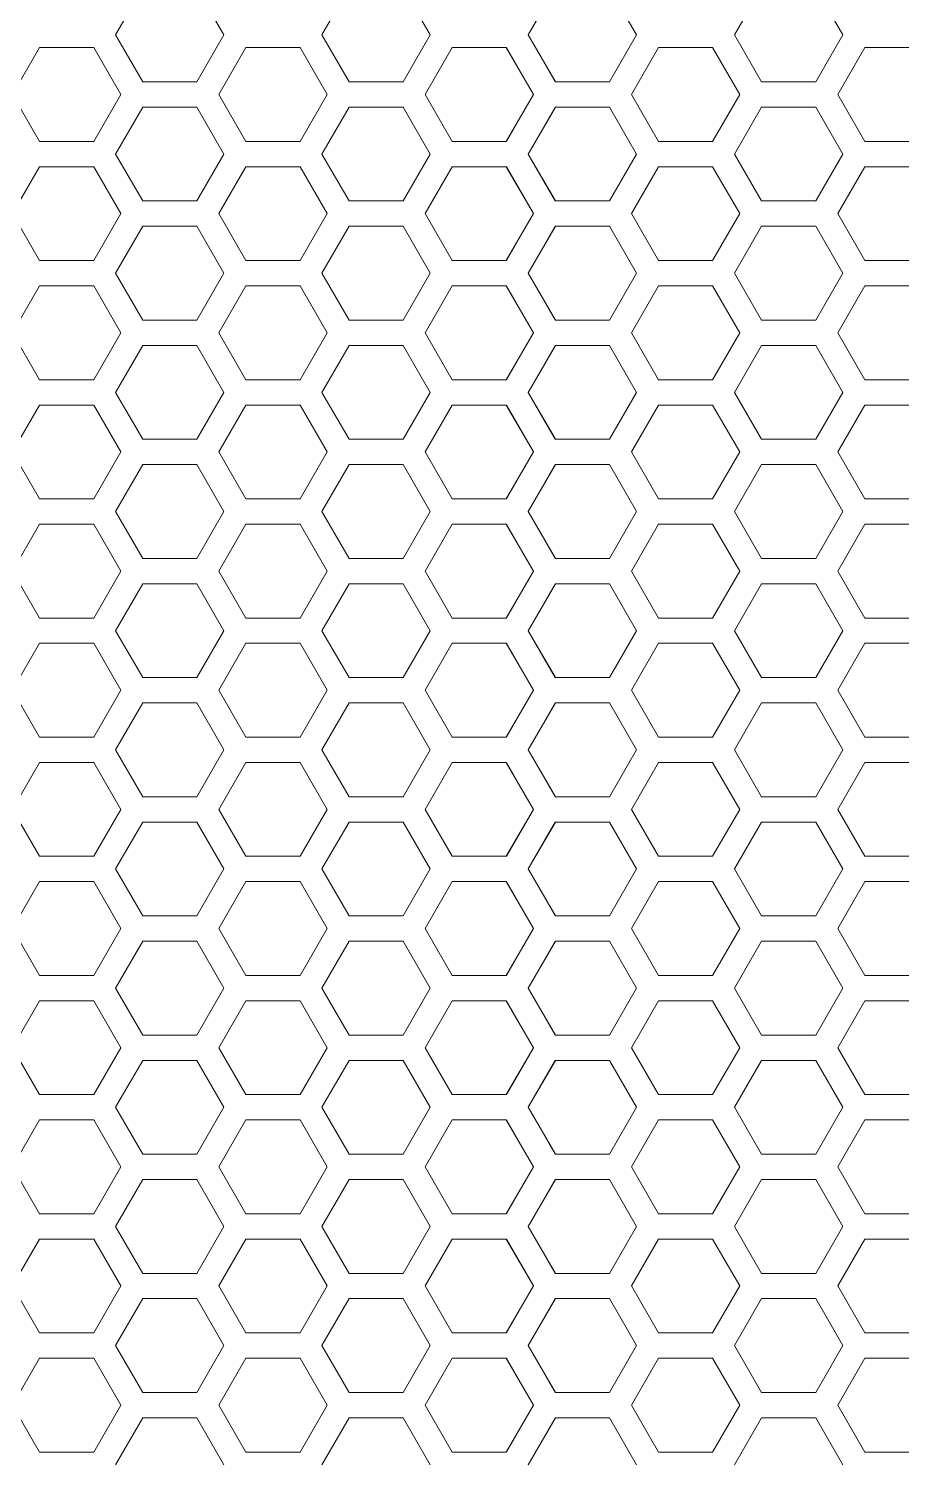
# Model space of a CAD drawing. Header units: millimetres. Extents: x 0 to 140, y -17 to 195.
# Drawn here: x 51.57 to 55.96, y 137.03 to 144.22 of the extents above; entities that cross this region are included whole.
import ezdxf

# ---------------------------------------------------------------- set-up
doc = ezdxf.new("R2010")
doc.units = ezdxf.units.MM
doc.layers.add('4203-42785_1_0', color=7, linetype='Continuous')

# ---------------------------------------------------------------- blocks, each defined once
blk = doc.blocks.new('a')
at = {"layer": '4203-42785_1_0', "color": 0, "linetype": 'ByBlock', "lineweight": 9}
for p, q in [((1506.9262, 457.2889), (1506.8194, 457.104)), ((1507.2464, 457.104), (1507.1396, 457.2889)), ((1507.7395, 457.2889), (1507.6327, 457.104)), ((1508.0596, 457.104), (1507.9529, 457.2889)), ((1508.5527, 457.2889), (1508.446, 457.104)), ((1508.8728, 457.104), (1508.7661, 457.2889)), ((1514.2456, 457.2889), (1514.1389, 457.104)), ((1514.5657, 457.104), (1514.459, 457.2889)), ((1515.0588, 457.2889), (1514.9521, 457.104)), ((1515.379, 457.104), (1515.2723, 457.2889)), ((1515.8721, 457.2889), (1515.7654, 457.104)), ((1516.1923, 457.104), (1516.0855, 457.2889)), ((1506.8194, 457.104), (1506.9262, 456.9191)), ((1507.1396, 456.9191), (1507.2464, 457.104)), ((1507.6327, 457.104), (1507.7395, 456.9191)), ((1507.9529, 456.9191), (1508.0596, 457.104)), ((1508.446, 457.104), (1508.5527, 456.9191)), ((1508.7661, 456.9191), (1508.8728, 457.104)), ((1514.1389, 457.104), (1514.2456, 456.9191)), ((1514.459, 456.9191), (1514.5657, 457.104)), ((1514.9521, 457.104), (1515.0588, 456.9191)), ((1515.2723, 456.9191), (1515.379, 457.104)), ((1515.7654, 457.104), (1515.8721, 456.9191)), ((1516.0855, 456.9191), (1516.1923, 457.104)), ((1507.3328, 457.0541), (1507.2261, 456.8692)), ((1507.5463, 457.0541), (1507.3328, 457.0541)), ((1507.653, 456.8692), (1507.5463, 457.0541)), ((1508.1461, 457.0541), (1508.0394, 456.8692)), ((1508.3595, 457.0541), (1508.1461, 457.0541)), ((1508.4662, 456.8692), (1508.3595, 457.0541)), ((1508.9594, 457.0541), (1508.8527, 456.8692)), ((1509.1728, 457.0541), (1508.9594, 457.0541)), ((1513.8389, 457.0541), (1513.7322, 456.8692)), ((1514.0523, 457.0541), (1513.8389, 457.0541)), ((1514.1591, 456.8692), (1514.0523, 457.0541)), ((1514.6522, 457.0541), (1514.5455, 456.8692)), ((1514.8656, 457.0541), (1514.6522, 457.0541)), ((1514.9724, 456.8692), (1514.8656, 457.0541)), ((1515.4655, 457.0541), (1515.3587, 456.8692)), ((1515.6789, 457.0541), (1515.4655, 457.0541)), ((1515.7856, 456.8692), (1515.6789, 457.0541)), ((1516.2788, 457.0541), (1516.1721, 456.8692)), ((1516.4922, 457.0541), (1516.2788, 457.0541)), ((1516.5989, 456.8692), (1516.4922, 457.0541)), ((1506.9262, 456.9191), (1507.1396, 456.9191)), ((1507.7395, 456.9191), (1507.9529, 456.9191)), ((1508.5527, 456.9191), (1508.7661, 456.9191)), ((1514.2456, 456.9191), (1514.459, 456.9191)), ((1515.0588, 456.9191), (1515.2723, 456.9191)), ((1515.8721, 456.9191), (1516.0855, 456.9191)), ((1507.2261, 456.8692), (1507.3328, 456.6844)), ((1507.5463, 456.6844), (1507.653, 456.8692)), ((1508.0394, 456.8692), (1508.1461, 456.6844)), ((1508.3595, 456.6844), (1508.4662, 456.8692)), ((1508.8527, 456.8692), (1508.9594, 456.6844)), ((1513.7322, 456.8692), (1513.8389, 456.6844)), ((1514.0523, 456.6844), (1514.1591, 456.8692)), ((1514.5455, 456.8692), (1514.6522, 456.6844)), ((1514.8656, 456.6844), (1514.9724, 456.8692)), ((1515.3587, 456.8692), (1515.4655, 456.6844)), ((1515.6789, 456.6844), (1515.7856, 456.8692)), ((1516.1721, 456.8692), (1516.2788, 456.6844)), ((1516.4922, 456.6844), (1516.5989, 456.8692)), ((1506.9262, 456.8193), (1506.8194, 456.6345)), ((1507.1396, 456.8193), (1506.9262, 456.8193)), ((1507.2464, 456.6345), (1507.1396, 456.8193)), ((1507.7395, 456.8193), (1507.6327, 456.6345)), ((1507.9529, 456.8193), (1507.7395, 456.8193)), ((1508.0596, 456.6345), (1507.9529, 456.8193)), ((1508.5527, 456.8193), (1508.446, 456.6345)), ((1508.7661, 456.8193), (1508.5527, 456.8193)), ((1508.8728, 456.6345), (1508.7661, 456.8193)), ((1514.2456, 456.8193), (1514.1389, 456.6345)), ((1514.459, 456.8193), (1514.2456, 456.8193)), ((1514.5657, 456.6345), (1514.459, 456.8193)), ((1515.0588, 456.8193), (1514.9521, 456.6345)), ((1515.2723, 456.8193), (1515.0588, 456.8193)), ((1515.379, 456.6345), (1515.2723, 456.8193)), ((1515.8721, 456.8193), (1515.7654, 456.6345)), ((1516.0855, 456.8193), (1515.8721, 456.8193)), ((1516.1923, 456.6345), (1516.0855, 456.8193)), ((1507.3328, 456.6844), (1507.5463, 456.6844)), ((1508.1461, 456.6844), (1508.3595, 456.6844)), ((1508.9594, 456.6844), (1509.1728, 456.6844)), ((1513.8389, 456.6844), (1514.0523, 456.6844)), ((1514.6522, 456.6844), (1514.8656, 456.6844)), ((1515.4655, 456.6844), (1515.6789, 456.6844)), ((1516.2788, 456.6844), (1516.4922, 456.6844)), ((1506.8194, 456.6345), (1506.9262, 456.4496)), ((1507.1396, 456.4496), (1507.2464, 456.6345)), ((1507.6327, 456.6345), (1507.7395, 456.4496)), ((1507.9529, 456.4496), (1508.0596, 456.6345)), ((1508.446, 456.6345), (1508.5527, 456.4496)), ((1508.7661, 456.4496), (1508.8728, 456.6345)), ((1514.1389, 456.6345), (1514.2456, 456.4496)), ((1514.459, 456.4496), (1514.5657, 456.6345)), ((1514.9521, 456.6345), (1515.0588, 456.4496)), ((1515.2723, 456.4496), (1515.379, 456.6345)), ((1515.7654, 456.6345), (1515.8721, 456.4496)), ((1516.0855, 456.4496), (1516.1923, 456.6345)), ((1507.3328, 456.5846), (1507.2261, 456.3997)), ((1507.5463, 456.5846), (1507.3328, 456.5846)), ((1507.653, 456.3997), (1507.5463, 456.5846)), ((1508.1461, 456.5846), (1508.0394, 456.3997)), ((1508.3595, 456.5846), (1508.1461, 456.5846)), ((1508.4662, 456.3997), (1508.3595, 456.5846)), ((1508.9594, 456.5846), (1508.8527, 456.3997)), ((1509.1728, 456.5846), (1508.9594, 456.5846)), ((1513.8389, 456.5846), (1513.7322, 456.3997)), ((1514.0523, 456.5846), (1513.8389, 456.5846)), ((1514.1591, 456.3997), (1514.0523, 456.5846)), ((1514.6522, 456.5846), (1514.5455, 456.3997)), ((1514.8656, 456.5846), (1514.6522, 456.5846)), ((1514.9724, 456.3997), (1514.8656, 456.5846)), ((1515.4655, 456.5846), (1515.3587, 456.3997)), ((1515.6789, 456.5846), (1515.4655, 456.5846)), ((1515.7856, 456.3997), (1515.6789, 456.5846)), ((1516.2788, 456.5846), (1516.1721, 456.3997)), ((1516.4922, 456.5846), (1516.2788, 456.5846)), ((1516.5989, 456.3997), (1516.4922, 456.5846)), ((1506.9262, 456.4496), (1507.1396, 456.4496)), ((1507.2261, 456.3997), (1507.3328, 456.2148)), ((1507.5463, 456.2148), (1507.653, 456.3997)), ((1507.7395, 456.4496), (1507.9529, 456.4496)), ((1508.0394, 456.3997), (1508.1461, 456.2148)), ((1508.3595, 456.2148), (1508.4662, 456.3997)), ((1508.5527, 456.4496), (1508.7661, 456.4496)), ((1508.8527, 456.3997), (1508.9594, 456.2148)), ((1513.7322, 456.3997), (1513.8389, 456.2148)), ((1514.0523, 456.2148), (1514.1591, 456.3997)), ((1514.2456, 456.4496), (1514.459, 456.4496)), ((1514.5455, 456.3997), (1514.6522, 456.2148)), ((1514.8656, 456.2148), (1514.9724, 456.3997)), ((1515.0588, 456.4496), (1515.2723, 456.4496)), ((1515.3587, 456.3997), (1515.4655, 456.2148)), ((1515.6789, 456.2148), (1515.7856, 456.3997)), ((1515.8721, 456.4496), (1516.0855, 456.4496)), ((1516.1721, 456.3997), (1516.2788, 456.2148)), ((1516.4922, 456.2148), (1516.5989, 456.3997)), ((1506.9262, 456.3498), (1506.8194, 456.1649)), ((1507.1396, 456.3498), (1506.9262, 456.3498)), ((1507.2464, 456.1649), (1507.1396, 456.3498)), ((1507.7395, 456.3498), (1507.6327, 456.1649)), ((1507.9529, 456.3498), (1507.7395, 456.3498)), ((1508.0596, 456.1649), (1507.9529, 456.3498)), ((1508.5527, 456.3498), (1508.446, 456.1649)), ((1508.7661, 456.3498), (1508.5527, 456.3498)), ((1508.8728, 456.1649), (1508.7661, 456.3498)), ((1514.2456, 456.3498), (1514.1389, 456.1649)), ((1514.459, 456.3498), (1514.2456, 456.3498)), ((1514.5657, 456.1649), (1514.459, 456.3498)), ((1515.0588, 456.3498), (1514.9521, 456.1649)), ((1515.2723, 456.3498), (1515.0588, 456.3498)), ((1515.379, 456.1649), (1515.2723, 456.3498)), ((1515.8721, 456.3498), (1515.7654, 456.1649)), ((1516.0855, 456.3498), (1515.8721, 456.3498)), ((1516.1923, 456.1649), (1516.0855, 456.3498)), ((1507.3328, 456.2148), (1507.5463, 456.2148)), ((1508.1461, 456.2148), (1508.3595, 456.2148)), ((1508.9594, 456.2148), (1509.1728, 456.2148)), ((1513.8389, 456.2148), (1514.0523, 456.2148)), ((1514.6522, 456.2148), (1514.8656, 456.2148)), ((1515.4655, 456.2148), (1515.6789, 456.2148)), ((1516.2788, 456.2148), (1516.4922, 456.2148)), ((1506.8194, 456.1649), (1506.9262, 455.9801)), ((1507.1396, 455.9801), (1507.2464, 456.1649)), ((1507.6327, 456.1649), (1507.7395, 455.9801)), ((1507.9529, 455.9801), (1508.0596, 456.1649)), ((1508.446, 456.1649), (1508.5527, 455.9801)), ((1508.7661, 455.9801), (1508.8728, 456.1649)), ((1514.1389, 456.1649), (1514.2456, 455.9801)), ((1514.459, 455.9801), (1514.5657, 456.1649)), ((1514.9521, 456.1649), (1515.0588, 455.9801)), ((1515.2723, 455.9801), (1515.379, 456.1649)), ((1515.7654, 456.1649), (1515.8721, 455.9801)), ((1516.0855, 455.9801), (1516.1923, 456.1649)), ((1507.3328, 456.115), (1507.2261, 455.9301)), ((1507.5463, 456.115), (1507.3328, 456.115)), ((1507.653, 455.9301), (1507.5463, 456.115)), ((1508.1461, 456.115), (1508.0394, 455.9301)), ((1508.3595, 456.115), (1508.1461, 456.115)), ((1508.4662, 455.9301), (1508.3595, 456.115)), ((1508.9594, 456.115), (1508.8527, 455.9301)), ((1509.1728, 456.115), (1508.9594, 456.115)), ((1513.8389, 456.115), (1513.7322, 455.9301)), ((1514.0523, 456.115), (1513.8389, 456.115)), ((1514.1591, 455.9301), (1514.0523, 456.115)), ((1514.6522, 456.115), (1514.5455, 455.9301)), ((1514.8656, 456.115), (1514.6522, 456.115)), ((1514.9724, 455.9301), (1514.8656, 456.115)), ((1515.4655, 456.115), (1515.3587, 455.9301)), ((1515.6789, 456.115), (1515.4655, 456.115)), ((1515.7856, 455.9301), (1515.6789, 456.115)), ((1516.2788, 456.115), (1516.1721, 455.9301)), ((1516.4922, 456.115), (1516.2788, 456.115)), ((1516.5989, 455.9301), (1516.4922, 456.115)), ((1506.9262, 455.9801), (1507.1396, 455.9801)), ((1507.7395, 455.9801), (1507.9529, 455.9801)), ((1508.5527, 455.9801), (1508.7661, 455.9801)), ((1514.2456, 455.9801), (1514.459, 455.9801)), ((1515.0588, 455.9801), (1515.2723, 455.9801)), ((1515.8721, 455.9801), (1516.0855, 455.9801)), ((1507.2261, 455.9301), (1507.3328, 455.7453)), ((1507.5463, 455.7453), (1507.653, 455.9301)), ((1508.0394, 455.9301), (1508.1461, 455.7453)), ((1508.3595, 455.7453), (1508.4662, 455.9301)), ((1508.8527, 455.9301), (1508.9594, 455.7453)), ((1513.7322, 455.9301), (1513.8389, 455.7453)), ((1514.0523, 455.7453), (1514.1591, 455.9301)), ((1514.5455, 455.9301), (1514.6522, 455.7453)), ((1514.8656, 455.7453), (1514.9724, 455.9301)), ((1515.3587, 455.9301), (1515.4655, 455.7453)), ((1515.6789, 455.7453), (1515.7856, 455.9301)), ((1516.1721, 455.9301), (1516.2788, 455.7453)), ((1516.4922, 455.7453), (1516.5989, 455.9301)), ((1506.9262, 455.8802), (1506.8194, 455.6954)), ((1507.1396, 455.8802), (1506.9262, 455.8802)), ((1507.2464, 455.6954), (1507.1396, 455.8802)), ((1507.7395, 455.8802), (1507.6327, 455.6954)), ((1507.9529, 455.8802), (1507.7395, 455.8802)), ((1508.0596, 455.6954), (1507.9529, 455.8802)), ((1508.5527, 455.8802), (1508.446, 455.6954)), ((1508.7661, 455.8802), (1508.5527, 455.8802)), ((1508.8728, 455.6954), (1508.7661, 455.8802)), ((1514.2456, 455.8802), (1514.1389, 455.6954)), ((1514.459, 455.8802), (1514.2456, 455.8802)), ((1514.5657, 455.6954), (1514.459, 455.8802)), ((1515.0588, 455.8802), (1514.9521, 455.6954)), ((1515.2723, 455.8802), (1515.0588, 455.8802)), ((1515.379, 455.6954), (1515.2723, 455.8802)), ((1515.8721, 455.8802), (1515.7654, 455.6954)), ((1516.0855, 455.8802), (1515.8721, 455.8802)), ((1516.1923, 455.6954), (1516.0855, 455.8802)), ((1507.3328, 455.7453), (1507.5463, 455.7453)), ((1508.1461, 455.7453), (1508.3595, 455.7453)), ((1508.9594, 455.7453), (1509.1728, 455.7453)), ((1513.8389, 455.7453), (1514.0523, 455.7453)), ((1514.6522, 455.7453), (1514.8656, 455.7453)), ((1515.4655, 455.7453), (1515.6789, 455.7453)), ((1516.2788, 455.7453), (1516.4922, 455.7453)), ((1506.8194, 455.6954), (1506.9262, 455.5105)), ((1507.1396, 455.5105), (1507.2464, 455.6954)), ((1507.6327, 455.6954), (1507.7395, 455.5105)), ((1507.9529, 455.5105), (1508.0596, 455.6954)), ((1508.446, 455.6954), (1508.5527, 455.5105)), ((1508.7661, 455.5105), (1508.8728, 455.6954)), ((1514.1389, 455.6954), (1514.2456, 455.5105)), ((1514.459, 455.5105), (1514.5657, 455.6954)), ((1514.9521, 455.6954), (1515.0588, 455.5105)), ((1515.2723, 455.5105), (1515.379, 455.6954)), ((1515.7654, 455.6954), (1515.8721, 455.5105)), ((1516.0855, 455.5105), (1516.1923, 455.6954)), ((1507.3328, 455.6455), (1507.2261, 455.4606)), ((1507.5463, 455.6455), (1507.3328, 455.6455)), ((1507.653, 455.4606), (1507.5463, 455.6455)), ((1508.1461, 455.6455), (1508.0394, 455.4606)), ((1508.3595, 455.6455), (1508.1461, 455.6455)), ((1508.4662, 455.4606), (1508.3595, 455.6455)), ((1508.9594, 455.6455), (1508.8527, 455.4606)), ((1509.1728, 455.6455), (1508.9594, 455.6455)), ((1513.8389, 455.6455), (1513.7322, 455.4606)), ((1514.0523, 455.6455), (1513.8389, 455.6455)), ((1514.1591, 455.4606), (1514.0523, 455.6455)), ((1514.6522, 455.6455), (1514.5455, 455.4606)), ((1514.8656, 455.6455), (1514.6522, 455.6455)), ((1514.9724, 455.4606), (1514.8656, 455.6455)), ((1515.4655, 455.6455), (1515.3587, 455.4606)), ((1515.6789, 455.6455), (1515.4655, 455.6455)), ((1515.7856, 455.4606), (1515.6789, 455.6455)), ((1516.2788, 455.6455), (1516.1721, 455.4606)), ((1516.4922, 455.6455), (1516.2788, 455.6455)), ((1516.5989, 455.4606), (1516.4922, 455.6455)), ((1506.9262, 455.5105), (1507.1396, 455.5105)), ((1507.7395, 455.5105), (1507.9529, 455.5105)), ((1508.5527, 455.5105), (1508.7661, 455.5105)), ((1514.2456, 455.5105), (1514.459, 455.5105)), ((1515.0588, 455.5105), (1515.2723, 455.5105)), ((1515.8721, 455.5105), (1516.0855, 455.5105)), ((1507.2261, 455.4606), (1507.3328, 455.2757)), ((1507.5463, 455.2757), (1507.653, 455.4606)), ((1508.0394, 455.4606), (1508.1461, 455.2757)), ((1508.3595, 455.2757), (1508.4662, 455.4606)), ((1508.8527, 455.4606), (1508.9594, 455.2757)), ((1513.7322, 455.4606), (1513.8389, 455.2757)), ((1514.0523, 455.2757), (1514.1591, 455.4606)), ((1514.5455, 455.4606), (1514.6522, 455.2757)), ((1514.8656, 455.2757), (1514.9724, 455.4606)), ((1515.3587, 455.4606), (1515.4655, 455.2757)), ((1515.6789, 455.2757), (1515.7856, 455.4606)), ((1516.1721, 455.4606), (1516.2788, 455.2757)), ((1516.4922, 455.2757), (1516.5989, 455.4606)), ((1506.9262, 455.4107), (1506.8194, 455.2258)), ((1507.1396, 455.4107), (1506.9262, 455.4107)), ((1507.2464, 455.2258), (1507.1396, 455.4107)), ((1507.7395, 455.4107), (1507.6327, 455.2258)), ((1507.9529, 455.4107), (1507.7395, 455.4107)), ((1508.0596, 455.2258), (1507.9529, 455.4107)), ((1508.5527, 455.4107), (1508.446, 455.2258)), ((1508.7661, 455.4107), (1508.5527, 455.4107)), ((1508.8728, 455.2258), (1508.7661, 455.4107)), ((1514.2456, 455.4107), (1514.1389, 455.2258)), ((1514.459, 455.4107), (1514.2456, 455.4107)), ((1514.5657, 455.2258), (1514.459, 455.4107)), ((1515.0588, 455.4107), (1514.9521, 455.2258)), ((1515.2723, 455.4107), (1515.0588, 455.4107)), ((1515.379, 455.2258), (1515.2723, 455.4107)), ((1515.8721, 455.4107), (1515.7654, 455.2258)), ((1516.0855, 455.4107), (1515.8721, 455.4107)), ((1516.1923, 455.2258), (1516.0855, 455.4107)), ((1507.3328, 455.2757), (1507.5463, 455.2757)), ((1508.1461, 455.2757), (1508.3595, 455.2757)), ((1508.9594, 455.2757), (1509.1728, 455.2757)), ((1513.8389, 455.2757), (1514.0523, 455.2757)), ((1514.6522, 455.2757), (1514.8656, 455.2757)), ((1515.4655, 455.2757), (1515.6789, 455.2757)), ((1516.2788, 455.2757), (1516.4922, 455.2757)), ((1506.8194, 455.2258), (1506.9262, 455.041)), ((1507.1396, 455.041), (1507.2464, 455.2258)), ((1507.6327, 455.2258), (1507.7395, 455.041)), ((1507.9529, 455.041), (1508.0596, 455.2258)), ((1508.446, 455.2258), (1508.5527, 455.041)), ((1508.7661, 455.041), (1508.8728, 455.2258)), ((1514.1389, 455.2258), (1514.2456, 455.041)), ((1514.459, 455.041), (1514.5657, 455.2258)), ((1514.9521, 455.2258), (1515.0588, 455.041)), ((1515.2723, 455.041), (1515.379, 455.2258)), ((1515.7654, 455.2258), (1515.8721, 455.041)), ((1516.0855, 455.041), (1516.1923, 455.2258)), ((1507.3328, 455.1759), (1507.2261, 454.9911)), ((1507.5463, 455.1759), (1507.3328, 455.1759)), ((1507.653, 454.9911), (1507.5463, 455.1759)), ((1508.1461, 455.1759), (1508.0394, 454.9911)), ((1508.3595, 455.1759), (1508.1461, 455.1759)), ((1508.4662, 454.9911), (1508.3595, 455.1759)), ((1508.9594, 455.1759), (1508.8527, 454.9911)), ((1509.1728, 455.1759), (1508.9594, 455.1759)), ((1513.8389, 455.1759), (1513.7322, 454.9911)), ((1514.0523, 455.1759), (1513.8389, 455.1759)), ((1514.1591, 454.9911), (1514.0523, 455.1759)), ((1514.6522, 455.1759), (1514.5455, 454.9911)), ((1514.8656, 455.1759), (1514.6522, 455.1759)), ((1514.9724, 454.9911), (1514.8656, 455.1759)), ((1515.4655, 455.1759), (1515.3587, 454.9911)), ((1515.6789, 455.1759), (1515.4655, 455.1759)), ((1515.7856, 454.9911), (1515.6789, 455.1759)), ((1516.2788, 455.1759), (1516.1721, 454.9911)), ((1516.4922, 455.1759), (1516.2788, 455.1759)), ((1516.5989, 454.9911), (1516.4922, 455.1759)), ((1506.9262, 455.041), (1507.1396, 455.041)), ((1507.2261, 454.9911), (1507.3328, 454.8062)), ((1507.5463, 454.8062), (1507.653, 454.9911)), ((1507.7395, 455.041), (1507.9529, 455.041)), ((1508.0394, 454.9911), (1508.1461, 454.8062)), ((1508.3595, 454.8062), (1508.4662, 454.9911)), ((1508.5527, 455.041), (1508.7661, 455.041)), ((1508.8527, 454.9911), (1508.9594, 454.8062)), ((1513.7322, 454.9911), (1513.8389, 454.8062)), ((1514.0523, 454.8062), (1514.1591, 454.9911)), ((1514.2456, 455.041), (1514.459, 455.041)), ((1514.5455, 454.9911), (1514.6522, 454.8062)), ((1514.8656, 454.8062), (1514.9724, 454.9911)), ((1515.0588, 455.041), (1515.2723, 455.041)), ((1515.3587, 454.9911), (1515.4655, 454.8062)), ((1515.6789, 454.8062), (1515.7856, 454.9911)), ((1515.8721, 455.041), (1516.0855, 455.041)), ((1516.1721, 454.9911), (1516.2788, 454.8062)), ((1516.4922, 454.8062), (1516.5989, 454.9911)), ((1506.9262, 454.9411), (1506.8194, 454.7563)), ((1507.1396, 454.9411), (1506.9262, 454.9411)), ((1507.2464, 454.7563), (1507.1396, 454.9411)), ((1507.7395, 454.9411), (1507.6327, 454.7563)), ((1507.9529, 454.9411), (1507.7395, 454.9411)), ((1508.0596, 454.7563), (1507.9529, 454.9411)), ((1508.5527, 454.9411), (1508.446, 454.7563)), ((1508.7661, 454.9411), (1508.5527, 454.9411)), ((1508.8728, 454.7563), (1508.7661, 454.9411)), ((1514.2456, 454.9411), (1514.1389, 454.7563)), ((1514.459, 454.9411), (1514.2456, 454.9411)), ((1514.5657, 454.7563), (1514.459, 454.9411)), ((1515.0588, 454.9411), (1514.9521, 454.7563)), ((1515.2723, 454.9411), (1515.0588, 454.9411)), ((1515.379, 454.7563), (1515.2723, 454.9411)), ((1515.8721, 454.9411), (1515.7654, 454.7563)), ((1516.0855, 454.9411), (1515.8721, 454.9411)), ((1516.1923, 454.7563), (1516.0855, 454.9411)), ((1507.3328, 454.8062), (1507.5463, 454.8062)), ((1508.1461, 454.8062), (1508.3595, 454.8062)), ((1508.9594, 454.8062), (1509.1728, 454.8062)), ((1513.8389, 454.8062), (1514.0523, 454.8062)), ((1514.6522, 454.8062), (1514.8656, 454.8062)), ((1515.4655, 454.8062), (1515.6789, 454.8062)), ((1516.2788, 454.8062), (1516.4922, 454.8062)), ((1506.8194, 454.7563), (1506.9262, 454.5714)), ((1507.1396, 454.5714), (1507.2464, 454.7563)), ((1507.6327, 454.7563), (1507.7395, 454.5714)), ((1507.9529, 454.5714), (1508.0596, 454.7563)), ((1508.446, 454.7563), (1508.5527, 454.5714)), ((1508.7661, 454.5714), (1508.8728, 454.7563)), ((1514.1389, 454.7563), (1514.2456, 454.5714)), ((1514.459, 454.5714), (1514.5657, 454.7563)), ((1514.9521, 454.7563), (1515.0588, 454.5714)), ((1515.2723, 454.5714), (1515.379, 454.7563)), ((1515.7654, 454.7563), (1515.8721, 454.5714)), ((1516.0855, 454.5714), (1516.1923, 454.7563)), ((1507.3328, 454.7064), (1507.2261, 454.5215)), ((1507.5463, 454.7064), (1507.3328, 454.7064)), ((1507.653, 454.5215), (1507.5463, 454.7064)), ((1508.1461, 454.7064), (1508.0394, 454.5215)), ((1508.3595, 454.7064), (1508.1461, 454.7064)), ((1508.4662, 454.5215), (1508.3595, 454.7064)), ((1508.9594, 454.7064), (1508.8527, 454.5215)), ((1509.1728, 454.7064), (1508.9594, 454.7064)), ((1513.8389, 454.7064), (1513.7322, 454.5215)), ((1514.0523, 454.7064), (1513.8389, 454.7064)), ((1514.1591, 454.5215), (1514.0523, 454.7064)), ((1514.6522, 454.7064), (1514.5455, 454.5215)), ((1514.8656, 454.7064), (1514.6522, 454.7064)), ((1514.9724, 454.5215), (1514.8656, 454.7064)), ((1515.4655, 454.7064), (1515.3587, 454.5215)), ((1515.6789, 454.7064), (1515.4655, 454.7064)), ((1515.7856, 454.5215), (1515.6789, 454.7064)), ((1516.2788, 454.7064), (1516.1721, 454.5215)), ((1516.4922, 454.7064), (1516.2788, 454.7064)), ((1516.5989, 454.5215), (1516.4922, 454.7064)), ((1506.9262, 454.5714), (1507.1396, 454.5714)), ((1507.7395, 454.5714), (1507.9529, 454.5714)), ((1508.5527, 454.5714), (1508.7661, 454.5714)), ((1514.2456, 454.5714), (1514.459, 454.5714)), ((1515.0588, 454.5714), (1515.2723, 454.5714)), ((1515.8721, 454.5714), (1516.0855, 454.5714)), ((1507.2261, 454.5215), (1507.3328, 454.3366)), ((1507.5463, 454.3366), (1507.653, 454.5215)), ((1508.0394, 454.5215), (1508.1461, 454.3366)), ((1508.3595, 454.3366), (1508.4662, 454.5215)), ((1508.8527, 454.5215), (1508.9594, 454.3366)), ((1513.7322, 454.5215), (1513.8389, 454.3366)), ((1514.0523, 454.3366), (1514.1591, 454.5215)), ((1514.5455, 454.5215), (1514.6522, 454.3366)), ((1514.8656, 454.3366), (1514.9724, 454.5215)), ((1515.3587, 454.5215), (1515.4655, 454.3366)), ((1515.6789, 454.3366), (1515.7856, 454.5215)), ((1516.1721, 454.5215), (1516.2788, 454.3366)), ((1516.4922, 454.3366), (1516.5989, 454.5215)), ((1506.9262, 454.4716), (1506.8194, 454.2867)), ((1507.1396, 454.4716), (1506.9262, 454.4716)), ((1507.2464, 454.2867), (1507.1396, 454.4716)), ((1507.7395, 454.4716), (1507.6327, 454.2867)), ((1507.9529, 454.4716), (1507.7395, 454.4716)), ((1508.0596, 454.2867), (1507.9529, 454.4716)), ((1508.5527, 454.4716), (1508.446, 454.2867)), ((1508.7661, 454.4716), (1508.5527, 454.4716)), ((1508.8728, 454.2867), (1508.7661, 454.4716)), ((1514.2456, 454.4716), (1514.1389, 454.2867)), ((1514.459, 454.4716), (1514.2456, 454.4716)), ((1514.5657, 454.2867), (1514.459, 454.4716)), ((1515.0588, 454.4716), (1514.9521, 454.2867)), ((1515.2723, 454.4716), (1515.0588, 454.4716)), ((1515.379, 454.2867), (1515.2723, 454.4716)), ((1515.8721, 454.4716), (1515.7654, 454.2867)), ((1516.0855, 454.4716), (1515.8721, 454.4716)), ((1516.1923, 454.2867), (1516.0855, 454.4716)), ((1507.3328, 454.3366), (1507.5463, 454.3366)), ((1508.1461, 454.3366), (1508.3595, 454.3366)), ((1508.9594, 454.3366), (1509.1728, 454.3366)), ((1513.8389, 454.3366), (1514.0523, 454.3366)), ((1514.6522, 454.3366), (1514.8656, 454.3366)), ((1515.4655, 454.3366), (1515.6789, 454.3366)), ((1516.2788, 454.3366), (1516.4922, 454.3366)), ((1506.8194, 454.2867), (1506.9262, 454.1019)), ((1507.1396, 454.1019), (1507.2464, 454.2867)), ((1507.6327, 454.2867), (1507.7395, 454.1019)), ((1507.9529, 454.1019), (1508.0596, 454.2867)), ((1508.446, 454.2867), (1508.5527, 454.1019)), ((1508.7661, 454.1019), (1508.8728, 454.2867)), ((1514.1389, 454.2867), (1514.2456, 454.1019)), ((1514.459, 454.1019), (1514.5657, 454.2867)), ((1514.9521, 454.2867), (1515.0588, 454.1019)), ((1515.2723, 454.1019), (1515.379, 454.2867)), ((1515.7654, 454.2867), (1515.8721, 454.1019)), ((1516.0855, 454.1019), (1516.1923, 454.2867)), ((1507.3328, 454.2368), (1507.2261, 454.052)), ((1507.5463, 454.2368), (1507.3328, 454.2368)), ((1507.653, 454.052), (1507.5463, 454.2368)), ((1508.1461, 454.2368), (1508.0394, 454.052)), ((1508.3595, 454.2368), (1508.1461, 454.2368)), ((1508.4662, 454.052), (1508.3595, 454.2368)), ((1508.9594, 454.2368), (1508.8527, 454.052)), ((1509.1728, 454.2368), (1508.9594, 454.2368)), ((1513.8389, 454.2368), (1513.7322, 454.052)), ((1514.0523, 454.2368), (1513.8389, 454.2368)), ((1514.1591, 454.052), (1514.0523, 454.2368)), ((1514.6522, 454.2368), (1514.5455, 454.052)), ((1514.8656, 454.2368), (1514.6522, 454.2368)), ((1514.9724, 454.052), (1514.8656, 454.2368)), ((1515.4655, 454.2368), (1515.3587, 454.052)), ((1515.6789, 454.2368), (1515.4655, 454.2368)), ((1515.7856, 454.052), (1515.6789, 454.2368)), ((1516.2788, 454.2368), (1516.1721, 454.052)), ((1516.4922, 454.2368), (1516.2788, 454.2368)), ((1516.5989, 454.052), (1516.4922, 454.2368)), ((1506.9262, 454.1019), (1507.1396, 454.1019)), ((1507.7395, 454.1019), (1507.9529, 454.1019)), ((1508.5527, 454.1019), (1508.7661, 454.1019)), ((1514.2456, 454.1019), (1514.459, 454.1019)), ((1515.0588, 454.1019), (1515.2723, 454.1019)), ((1515.8721, 454.1019), (1516.0855, 454.1019)), ((1507.2261, 454.052), (1507.3328, 453.8671)), ((1507.5463, 453.8671), (1507.653, 454.052)), ((1508.0394, 454.052), (1508.1461, 453.8671)), ((1508.3595, 453.8671), (1508.4662, 454.052)), ((1508.8527, 454.052), (1508.9594, 453.8671)), ((1513.7322, 454.052), (1513.8389, 453.8671)), ((1514.0523, 453.8671), (1514.1591, 454.052)), ((1514.5455, 454.052), (1514.6522, 453.8671)), ((1514.8656, 453.8671), (1514.9724, 454.052)), ((1515.3587, 454.052), (1515.4655, 453.8671)), ((1515.6789, 453.8671), (1515.7856, 454.052)), ((1516.1721, 454.052), (1516.2788, 453.8671)), ((1516.4922, 453.8671), (1516.5989, 454.052)), ((1506.9262, 454.0021), (1506.8194, 453.8172)), ((1507.1396, 454.0021), (1506.9262, 454.0021)), ((1507.2464, 453.8172), (1507.1396, 454.0021)), ((1507.7395, 454.0021), (1507.6327, 453.8172)), ((1507.9529, 454.0021), (1507.7395, 454.0021)), ((1508.0596, 453.8172), (1507.9529, 454.0021)), ((1508.5527, 454.0021), (1508.446, 453.8172)), ((1508.7661, 454.0021), (1508.5527, 454.0021)), ((1508.8728, 453.8172), (1508.7661, 454.0021)), ((1514.2456, 454.0021), (1514.1389, 453.8172)), ((1514.459, 454.0021), (1514.2456, 454.0021)), ((1514.5657, 453.8172), (1514.459, 454.0021)), ((1515.0588, 454.0021), (1514.9521, 453.8172)), ((1515.2723, 454.0021), (1515.0588, 454.0021)), ((1515.379, 453.8172), (1515.2723, 454.0021)), ((1515.8721, 454.0021), (1515.7654, 453.8172)), ((1516.0855, 454.0021), (1515.8721, 454.0021)), ((1516.1923, 453.8172), (1516.0855, 454.0021)), ((1507.3328, 453.8671), (1507.5463, 453.8671)), ((1508.1461, 453.8671), (1508.3595, 453.8671)), ((1508.9594, 453.8671), (1509.1728, 453.8671)), ((1513.8389, 453.8671), (1514.0523, 453.8671)), ((1514.6522, 453.8671), (1514.8656, 453.8671)), ((1515.4655, 453.8671), (1515.6789, 453.8671)), ((1516.2788, 453.8671), (1516.4922, 453.8671)), ((1506.8194, 453.8172), (1506.9262, 453.6323)), ((1507.1396, 453.6323), (1507.2464, 453.8172)), ((1507.6327, 453.8172), (1507.7395, 453.6323)), ((1507.9529, 453.6323), (1508.0596, 453.8172)), ((1508.446, 453.8172), (1508.5527, 453.6323)), ((1508.7661, 453.6323), (1508.8728, 453.8172)), ((1514.1389, 453.8172), (1514.2456, 453.6323)), ((1514.459, 453.6323), (1514.5657, 453.8172)), ((1514.9521, 453.8172), (1515.0588, 453.6323)), ((1515.2723, 453.6323), (1515.379, 453.8172)), ((1515.7654, 453.8172), (1515.8721, 453.6323)), ((1516.0855, 453.6323), (1516.1923, 453.8172)), ((1507.3328, 453.7673), (1507.2261, 453.5824)), ((1507.5463, 453.7673), (1507.3328, 453.7673)), ((1507.653, 453.5824), (1507.5463, 453.7673)), ((1508.1461, 453.7673), (1508.0394, 453.5824)), ((1508.3595, 453.7673), (1508.1461, 453.7673)), ((1508.4662, 453.5824), (1508.3595, 453.7673)), ((1508.9594, 453.7673), (1508.8527, 453.5824)), ((1509.1728, 453.7673), (1508.9594, 453.7673)), ((1513.8389, 453.7673), (1513.7322, 453.5824)), ((1514.0523, 453.7673), (1513.8389, 453.7673)), ((1514.1591, 453.5824), (1514.0523, 453.7673)), ((1514.6522, 453.7673), (1514.5455, 453.5824)), ((1514.8656, 453.7673), (1514.6522, 453.7673)), ((1514.9724, 453.5824), (1514.8656, 453.7673)), ((1515.4655, 453.7673), (1515.3587, 453.5824)), ((1515.6789, 453.7673), (1515.4655, 453.7673)), ((1515.7856, 453.5824), (1515.6789, 453.7673)), ((1516.2788, 453.7673), (1516.1721, 453.5824)), ((1516.4922, 453.7673), (1516.2788, 453.7673)), ((1516.5989, 453.5824), (1516.4922, 453.7673)), ((1506.9262, 453.6323), (1507.1396, 453.6323)), ((1507.2261, 453.5824), (1507.3328, 453.3976)), ((1507.5463, 453.3976), (1507.653, 453.5824)), ((1507.7395, 453.6323), (1507.9529, 453.6323)), ((1508.0394, 453.5824), (1508.1461, 453.3976)), ((1508.3595, 453.3976), (1508.4662, 453.5824)), ((1508.5527, 453.6323), (1508.7661, 453.6323)), ((1508.8527, 453.5824), (1508.9594, 453.3976)), ((1513.7322, 453.5824), (1513.8389, 453.3976)), ((1514.0523, 453.3976), (1514.1591, 453.5824)), ((1514.2456, 453.6323), (1514.459, 453.6323)), ((1514.5455, 453.5824), (1514.6522, 453.3976)), ((1514.8656, 453.3976), (1514.9724, 453.5824)), ((1515.0588, 453.6323), (1515.2723, 453.6323)), ((1515.3587, 453.5824), (1515.4655, 453.3976)), ((1515.6789, 453.3976), (1515.7856, 453.5824)), ((1515.8721, 453.6323), (1516.0855, 453.6323)), ((1516.1721, 453.5824), (1516.2788, 453.3976)), ((1516.4922, 453.3976), (1516.5989, 453.5824)), ((1506.9262, 453.5325), (1506.8194, 453.3477)), ((1507.1396, 453.5325), (1506.9262, 453.5325)), ((1507.2464, 453.3477), (1507.1396, 453.5325)), ((1507.7395, 453.5325), (1507.6327, 453.3477)), ((1507.9529, 453.5325), (1507.7395, 453.5325)), ((1508.0596, 453.3477), (1507.9529, 453.5325)), ((1508.5527, 453.5325), (1508.446, 453.3477)), ((1508.7661, 453.5325), (1508.5527, 453.5325)), ((1508.8728, 453.3477), (1508.7661, 453.5325)), ((1514.2456, 453.5325), (1514.1389, 453.3477)), ((1514.459, 453.5325), (1514.2456, 453.5325)), ((1514.5657, 453.3477), (1514.459, 453.5325)), ((1515.0588, 453.5325), (1514.9521, 453.3477)), ((1515.2723, 453.5325), (1515.0588, 453.5325)), ((1515.379, 453.3477), (1515.2723, 453.5325)), ((1515.8721, 453.5325), (1515.7654, 453.3477)), ((1516.0855, 453.5325), (1515.8721, 453.5325)), ((1516.1923, 453.3477), (1516.0855, 453.5325)), ((1507.3328, 453.3976), (1507.5463, 453.3976)), ((1508.1461, 453.3976), (1508.3595, 453.3976)), ((1508.9594, 453.3976), (1509.1728, 453.3976)), ((1513.8389, 453.3976), (1514.0523, 453.3976)), ((1514.6522, 453.3976), (1514.8656, 453.3976)), ((1515.4655, 453.3976), (1515.6789, 453.3976)), ((1516.2788, 453.3976), (1516.4922, 453.3976)), ((1506.8194, 453.3477), (1506.9262, 453.1628)), ((1507.1396, 453.1628), (1507.2464, 453.3477)), ((1507.6327, 453.3477), (1507.7395, 453.1628)), ((1507.9529, 453.1628), (1508.0596, 453.3477)), ((1508.446, 453.3477), (1508.5527, 453.1628)), ((1508.7661, 453.1628), (1508.8728, 453.3477)), ((1514.1389, 453.3477), (1514.2456, 453.1628)), ((1514.459, 453.1628), (1514.5657, 453.3477)), ((1514.9521, 453.3477), (1515.0588, 453.1628)), ((1515.2723, 453.1628), (1515.379, 453.3477)), ((1515.7654, 453.3477), (1515.8721, 453.1628)), ((1516.0855, 453.1628), (1516.1923, 453.3477)), ((1507.3328, 453.2977), (1507.2261, 453.1129)), ((1507.5463, 453.2977), (1507.3328, 453.2977)), ((1507.653, 453.1129), (1507.5463, 453.2977)), ((1508.1461, 453.2977), (1508.0394, 453.1129)), ((1508.3595, 453.2977), (1508.1461, 453.2977)), ((1508.4662, 453.1129), (1508.3595, 453.2977)), ((1508.9594, 453.2977), (1508.8527, 453.1129)), ((1509.1728, 453.2977), (1508.9594, 453.2977)), ((1513.8389, 453.2977), (1513.7322, 453.1129)), ((1514.0523, 453.2977), (1513.8389, 453.2977)), ((1514.1591, 453.1129), (1514.0523, 453.2977)), ((1514.6522, 453.2977), (1514.5455, 453.1129)), ((1514.8656, 453.2977), (1514.6522, 453.2977)), ((1514.9724, 453.1129), (1514.8656, 453.2977)), ((1515.4655, 453.2977), (1515.3587, 453.1129)), ((1515.6789, 453.2977), (1515.4655, 453.2977)), ((1515.7856, 453.1129), (1515.6789, 453.2977)), ((1516.2788, 453.2977), (1516.1721, 453.1129)), ((1516.4922, 453.2977), (1516.2788, 453.2977)), ((1516.5989, 453.1129), (1516.4922, 453.2977)), ((1506.9262, 453.1628), (1507.1396, 453.1628)), ((1507.7395, 453.1628), (1507.9529, 453.1628)), ((1508.5527, 453.1628), (1508.7661, 453.1628)), ((1514.2456, 453.1628), (1514.459, 453.1628)), ((1515.0588, 453.1628), (1515.2723, 453.1628)), ((1515.8721, 453.1628), (1516.0855, 453.1628)), ((1507.2261, 453.1129), (1507.3328, 452.928)), ((1507.5463, 452.928), (1507.653, 453.1129)), ((1508.0394, 453.1129), (1508.1461, 452.928)), ((1508.3595, 452.928), (1508.4662, 453.1129)), ((1508.8527, 453.1129), (1508.9594, 452.928)), ((1513.7322, 453.1129), (1513.8389, 452.928)), ((1514.0523, 452.928), (1514.1591, 453.1129)), ((1514.5455, 453.1129), (1514.6522, 452.928)), ((1514.8656, 452.928), (1514.9724, 453.1129)), ((1515.3587, 453.1129), (1515.4655, 452.928)), ((1515.6789, 452.928), (1515.7856, 453.1129)), ((1516.1721, 453.1129), (1516.2788, 452.928)), ((1516.4922, 452.928), (1516.5989, 453.1129)), ((1506.9262, 453.063), (1506.8194, 452.8781)), ((1507.1396, 453.063), (1506.9262, 453.063)), ((1507.2464, 452.8781), (1507.1396, 453.063)), ((1507.7395, 453.063), (1507.6327, 452.8781)), ((1507.9529, 453.063), (1507.7395, 453.063)), ((1508.0596, 452.8781), (1507.9529, 453.063)), ((1508.5527, 453.063), (1508.446, 452.8781)), ((1508.7661, 453.063), (1508.5527, 453.063)), ((1508.8728, 452.8781), (1508.7661, 453.063)), ((1514.2456, 453.063), (1514.1389, 452.8781)), ((1514.459, 453.063), (1514.2456, 453.063)), ((1514.5657, 452.8781), (1514.459, 453.063)), ((1515.0588, 453.063), (1514.9521, 452.8781)), ((1515.2723, 453.063), (1515.0588, 453.063)), ((1515.379, 452.8781), (1515.2723, 453.063)), ((1515.8721, 453.063), (1515.7654, 452.8781)), ((1516.0855, 453.063), (1515.8721, 453.063)), ((1516.1923, 452.8781), (1516.0855, 453.063)), ((1507.3328, 452.928), (1507.5463, 452.928)), ((1508.1461, 452.928), (1508.3595, 452.928)), ((1508.9594, 452.928), (1509.1728, 452.928)), ((1513.8389, 452.928), (1514.0523, 452.928)), ((1514.6522, 452.928), (1514.8656, 452.928)), ((1515.4655, 452.928), (1515.6789, 452.928)), ((1516.2788, 452.928), (1516.4922, 452.928)), ((1506.8194, 452.8781), (1506.9262, 452.6932)), ((1507.1396, 452.6932), (1507.2464, 452.8781)), ((1507.6327, 452.8781), (1507.7395, 452.6932)), ((1507.9529, 452.6932), (1508.0596, 452.8781)), ((1508.446, 452.8781), (1508.5527, 452.6932)), ((1508.7661, 452.6932), (1508.8728, 452.8781)), ((1514.1389, 452.8781), (1514.2456, 452.6932)), ((1514.459, 452.6932), (1514.5657, 452.8781)), ((1514.9521, 452.8781), (1515.0588, 452.6932)), ((1515.2723, 452.6932), (1515.379, 452.8781)), ((1515.7654, 452.8781), (1515.8721, 452.6932)), ((1516.0855, 452.6932), (1516.1923, 452.8781)), ((1507.3328, 452.8282), (1507.2261, 452.6433)), ((1507.5463, 452.8282), (1507.3328, 452.8282)), ((1507.653, 452.6433), (1507.5463, 452.8282)), ((1508.1461, 452.8282), (1508.0394, 452.6433)), ((1508.3595, 452.8282), (1508.1461, 452.8282)), ((1508.4662, 452.6433), (1508.3595, 452.8282)), ((1508.9594, 452.8282), (1508.8527, 452.6433)), ((1509.1728, 452.8282), (1508.9594, 452.8282)), ((1513.8389, 452.8282), (1513.7322, 452.6433)), ((1514.0523, 452.8282), (1513.8389, 452.8282)), ((1514.1591, 452.6433), (1514.0523, 452.8282)), ((1514.6522, 452.8282), (1514.5455, 452.6433)), ((1514.8656, 452.8282), (1514.6522, 452.8282)), ((1514.9724, 452.6433), (1514.8656, 452.8282)), ((1515.4655, 452.8282), (1515.3587, 452.6433)), ((1515.6789, 452.8282), (1515.4655, 452.8282)), ((1515.7856, 452.6433), (1515.6789, 452.8282)), ((1516.2788, 452.8282), (1516.1721, 452.6433)), ((1516.4922, 452.8282), (1516.2788, 452.8282)), ((1516.5989, 452.6433), (1516.4922, 452.8282)), ((1506.9262, 452.6932), (1507.1396, 452.6932)), ((1507.7395, 452.6932), (1507.9529, 452.6932)), ((1508.5527, 452.6932), (1508.7661, 452.6932)), ((1514.2456, 452.6932), (1514.459, 452.6932)), ((1515.0588, 452.6932), (1515.2723, 452.6932)), ((1515.8721, 452.6932), (1516.0855, 452.6932)), ((1507.2261, 452.6433), (1507.3328, 452.4585)), ((1507.5463, 452.4585), (1507.653, 452.6433)), ((1508.0394, 452.6433), (1508.1461, 452.4585)), ((1508.3595, 452.4585), (1508.4662, 452.6433)), ((1508.8527, 452.6433), (1508.9594, 452.4585)), ((1513.7322, 452.6433), (1513.8389, 452.4585)), ((1514.0523, 452.4585), (1514.1591, 452.6433)), ((1514.5455, 452.6433), (1514.6522, 452.4585)), ((1514.8656, 452.4585), (1514.9724, 452.6433)), ((1515.3587, 452.6433), (1515.4655, 452.4585)), ((1515.6789, 452.4585), (1515.7856, 452.6433)), ((1516.1721, 452.6433), (1516.2788, 452.4585)), ((1516.4922, 452.4585), (1516.5989, 452.6433)), ((1506.9262, 452.5934), (1506.8194, 452.4086)), ((1507.1396, 452.5934), (1506.9262, 452.5934)), ((1507.2464, 452.4086), (1507.1396, 452.5934)), ((1507.7395, 452.5934), (1507.6327, 452.4086)), ((1507.9529, 452.5934), (1507.7395, 452.5934)), ((1508.0596, 452.4086), (1507.9529, 452.5934)), ((1508.5527, 452.5934), (1508.446, 452.4086)), ((1508.7661, 452.5934), (1508.5527, 452.5934)), ((1508.8728, 452.4086), (1508.7661, 452.5934)), ((1514.2456, 452.5934), (1514.1389, 452.4086)), ((1514.459, 452.5934), (1514.2456, 452.5934)), ((1514.5657, 452.4086), (1514.459, 452.5934)), ((1515.0588, 452.5934), (1514.9521, 452.4086)), ((1515.2723, 452.5934), (1515.0588, 452.5934)), ((1515.379, 452.4086), (1515.2723, 452.5934)), ((1515.8721, 452.5934), (1515.7654, 452.4086)), ((1516.0855, 452.5934), (1515.8721, 452.5934)), ((1516.1923, 452.4086), (1516.0855, 452.5934)), ((1507.3328, 452.4585), (1507.5463, 452.4585)), ((1508.1461, 452.4585), (1508.3595, 452.4585)), ((1508.9594, 452.4585), (1509.1728, 452.4585)), ((1513.8389, 452.4585), (1514.0523, 452.4585)), ((1514.6522, 452.4585), (1514.8656, 452.4585)), ((1515.4655, 452.4585), (1515.6789, 452.4585)), ((1516.2788, 452.4585), (1516.4922, 452.4585)), ((1506.8194, 452.4086), (1506.9262, 452.2237)), ((1507.1396, 452.2237), (1507.2464, 452.4086)), ((1507.6327, 452.4086), (1507.7395, 452.2237)), ((1507.9529, 452.2237), (1508.0596, 452.4086)), ((1508.446, 452.4086), (1508.5527, 452.2237)), ((1508.7661, 452.2237), (1508.8728, 452.4086)), ((1514.1389, 452.4086), (1514.2456, 452.2237)), ((1514.459, 452.2237), (1514.5657, 452.4086)), ((1514.9521, 452.4086), (1515.0588, 452.2237)), ((1515.2723, 452.2237), (1515.379, 452.4086)), ((1515.7654, 452.4086), (1515.8721, 452.2237)), ((1516.0855, 452.2237), (1516.1923, 452.4086)), ((1507.3328, 452.3587), (1507.2261, 452.1738)), ((1507.5463, 452.3587), (1507.3328, 452.3587)), ((1507.653, 452.1738), (1507.5463, 452.3587)), ((1508.1461, 452.3587), (1508.0394, 452.1738)), ((1508.3595, 452.3587), (1508.1461, 452.3587)), ((1508.4662, 452.1738), (1508.3595, 452.3587)), ((1508.9594, 452.3587), (1508.8527, 452.1738)), ((1509.1728, 452.3587), (1508.9594, 452.3587)), ((1513.8389, 452.3587), (1513.7322, 452.1738)), ((1514.0523, 452.3587), (1513.8389, 452.3587)), ((1514.1591, 452.1738), (1514.0523, 452.3587)), ((1514.6522, 452.3587), (1514.5455, 452.1738)), ((1514.8656, 452.3587), (1514.6522, 452.3587)), ((1514.9724, 452.1738), (1514.8656, 452.3587)), ((1515.4655, 452.3587), (1515.3587, 452.1738)), ((1515.6789, 452.3587), (1515.4655, 452.3587)), ((1515.7856, 452.1738), (1515.6789, 452.3587)), ((1516.2788, 452.3587), (1516.1721, 452.1738)), ((1516.4922, 452.3587), (1516.2788, 452.3587)), ((1516.5989, 452.1738), (1516.4922, 452.3587)), ((1506.9262, 452.2237), (1507.1396, 452.2237)), ((1507.2261, 452.1738), (1507.3328, 451.9889)), ((1507.5463, 451.9889), (1507.653, 452.1738)), ((1507.7395, 452.2237), (1507.9529, 452.2237)), ((1508.0394, 452.1738), (1508.1461, 451.9889)), ((1508.3595, 451.9889), (1508.4662, 452.1738)), ((1508.5527, 452.2237), (1508.7661, 452.2237)), ((1508.8527, 452.1738), (1508.9594, 451.9889)), ((1513.7322, 452.1738), (1513.8389, 451.9889)), ((1514.0523, 451.9889), (1514.1591, 452.1738)), ((1514.2456, 452.2237), (1514.459, 452.2237)), ((1514.5455, 452.1738), (1514.6522, 451.9889)), ((1514.8656, 451.9889), (1514.9724, 452.1738)), ((1515.0588, 452.2237), (1515.2723, 452.2237)), ((1515.3587, 452.1738), (1515.4655, 451.9889)), ((1515.6789, 451.9889), (1515.7856, 452.1738)), ((1515.8721, 452.2237), (1516.0855, 452.2237)), ((1516.1721, 452.1738), (1516.2788, 451.9889)), ((1516.4922, 451.9889), (1516.5989, 452.1738)), ((1506.9262, 452.1239), (1506.8194, 451.939)), ((1507.1396, 452.1239), (1506.9262, 452.1239)), ((1507.2464, 451.939), (1507.1396, 452.1239)), ((1507.7395, 452.1239), (1507.6327, 451.939)), ((1507.9529, 452.1239), (1507.7395, 452.1239)), ((1508.0596, 451.939), (1507.9529, 452.1239)), ((1508.5527, 452.1239), (1508.446, 451.939)), ((1508.7661, 452.1239), (1508.5527, 452.1239)), ((1508.8728, 451.939), (1508.7661, 452.1239)), ((1514.2456, 452.1239), (1514.1389, 451.939)), ((1514.459, 452.1239), (1514.2456, 452.1239)), ((1514.5657, 451.939), (1514.459, 452.1239)), ((1515.0588, 452.1239), (1514.9521, 451.939)), ((1515.2723, 452.1239), (1515.0588, 452.1239)), ((1515.379, 451.939), (1515.2723, 452.1239)), ((1515.8721, 452.1239), (1515.7654, 451.939)), ((1516.0855, 452.1239), (1515.8721, 452.1239)), ((1516.1923, 451.939), (1516.0855, 452.1239)), ((1507.3328, 451.9889), (1507.5463, 451.9889)), ((1508.1461, 451.9889), (1508.3595, 451.9889)), ((1508.9594, 451.9889), (1509.1728, 451.9889)), ((1513.8389, 451.9889), (1514.0523, 451.9889)), ((1514.6522, 451.9889), (1514.8656, 451.9889)), ((1515.4655, 451.9889), (1515.6789, 451.9889)), ((1516.2788, 451.9889), (1516.4922, 451.9889)), ((1506.8194, 451.939), (1506.9262, 451.7542)), ((1507.1396, 451.7542), (1507.2464, 451.939)), ((1507.6327, 451.939), (1507.7395, 451.7542)), ((1507.9529, 451.7542), (1508.0596, 451.939)), ((1508.446, 451.939), (1508.5527, 451.7542)), ((1508.7661, 451.7542), (1508.8728, 451.939)), ((1514.1389, 451.939), (1514.2456, 451.7542)), ((1514.459, 451.7542), (1514.5657, 451.939)), ((1514.9521, 451.939), (1515.0588, 451.7542)), ((1515.2723, 451.7542), (1515.379, 451.939)), ((1515.7654, 451.939), (1515.8721, 451.7542)), ((1516.0855, 451.7542), (1516.1923, 451.939)), ((1507.3328, 451.8891), (1507.2261, 451.7042)), ((1507.5463, 451.8891), (1507.3328, 451.8891)), ((1507.653, 451.7042), (1507.5463, 451.8891)), ((1508.1461, 451.8891), (1508.0394, 451.7042)), ((1508.3595, 451.8891), (1508.1461, 451.8891)), ((1508.4662, 451.7042), (1508.3595, 451.8891)), ((1508.9594, 451.8891), (1508.8527, 451.7042)), ((1509.1728, 451.8891), (1508.9594, 451.8891)), ((1513.8389, 451.8891), (1513.7322, 451.7042)), ((1514.0523, 451.8891), (1513.8389, 451.8891)), ((1514.1591, 451.7042), (1514.0523, 451.8891)), ((1514.6522, 451.8891), (1514.5455, 451.7042)), ((1514.8656, 451.8891), (1514.6522, 451.8891)), ((1514.9724, 451.7042), (1514.8656, 451.8891)), ((1515.4655, 451.8891), (1515.3587, 451.7042)), ((1515.6789, 451.8891), (1515.4655, 451.8891)), ((1515.7856, 451.7042), (1515.6789, 451.8891)), ((1516.2788, 451.8891), (1516.1721, 451.7042)), ((1516.4922, 451.8891), (1516.2788, 451.8891)), ((1516.5989, 451.7042), (1516.4922, 451.8891)), ((1506.9262, 451.7542), (1507.1396, 451.7542)), ((1507.7395, 451.7542), (1507.9529, 451.7542)), ((1508.5527, 451.7542), (1508.7661, 451.7542)), ((1514.2456, 451.7542), (1514.459, 451.7542)), ((1515.0588, 451.7542), (1515.2723, 451.7542)), ((1515.8721, 451.7542), (1516.0855, 451.7542)), ((1507.2261, 451.7042), (1507.3328, 451.5194)), ((1507.5463, 451.5194), (1507.653, 451.7042)), ((1508.0394, 451.7042), (1508.1461, 451.5194)), ((1508.3595, 451.5194), (1508.4662, 451.7042)), ((1508.8527, 451.7042), (1508.9594, 451.5194)), ((1513.7322, 451.7042), (1513.8389, 451.5194)), ((1514.0523, 451.5194), (1514.1591, 451.7042)), ((1514.5455, 451.7042), (1514.6522, 451.5194)), ((1514.8656, 451.5194), (1514.9724, 451.7042)), ((1515.3587, 451.7042), (1515.4655, 451.5194)), ((1515.6789, 451.5194), (1515.7856, 451.7042)), ((1516.1721, 451.7042), (1516.2788, 451.5194)), ((1516.4922, 451.5194), (1516.5989, 451.7042)), ((1506.9262, 451.6543), (1506.8194, 451.4695)), ((1507.1396, 451.6543), (1506.9262, 451.6543)), ((1507.2464, 451.4695), (1507.1396, 451.6543)), ((1507.7395, 451.6543), (1507.6327, 451.4695)), ((1507.9529, 451.6543), (1507.7395, 451.6543)), ((1508.0596, 451.4695), (1507.9529, 451.6543)), ((1508.5527, 451.6543), (1508.446, 451.4695)), ((1508.7661, 451.6543), (1508.5527, 451.6543)), ((1508.8728, 451.4695), (1508.7661, 451.6543)), ((1514.2456, 451.6543), (1514.1389, 451.4695)), ((1514.459, 451.6543), (1514.2456, 451.6543)), ((1514.5657, 451.4695), (1514.459, 451.6543)), ((1515.0588, 451.6543), (1514.9521, 451.4695)), ((1515.2723, 451.6543), (1515.0588, 451.6543)), ((1515.379, 451.4695), (1515.2723, 451.6543)), ((1515.8721, 451.6543), (1515.7654, 451.4695)), ((1516.0855, 451.6543), (1515.8721, 451.6543)), ((1516.1923, 451.4695), (1516.0855, 451.6543)), ((1507.3328, 451.5194), (1507.5463, 451.5194)), ((1508.1461, 451.5194), (1508.3595, 451.5194)), ((1508.9594, 451.5194), (1509.1728, 451.5194)), ((1513.8389, 451.5194), (1514.0523, 451.5194)), ((1514.6522, 451.5194), (1514.8656, 451.5194)), ((1515.4655, 451.5194), (1515.6789, 451.5194)), ((1516.2788, 451.5194), (1516.4922, 451.5194))]:
    blk.add_line(p, q, dxfattribs=at)

msp = doc.modelspace()

# ---------------------------------------------------------------- block references
at = {"lineweight": 15, "xscale": 1.275468447124703, "yscale": 1.275468447124703, "zscale": 1.275468447124703}
for p in [(-1879.2258, -438.8363), (-1868.8528, -438.8363)]:
    msp.add_blockref('a', p, dxfattribs=at)

doc.saveas('drawing.dxf')
